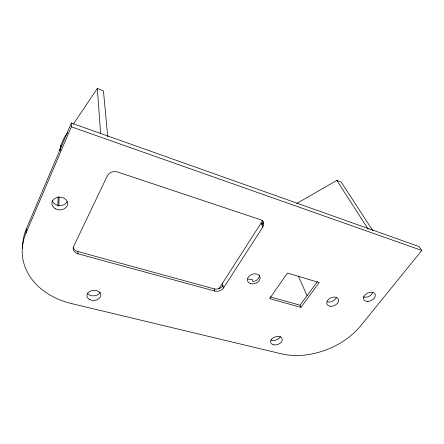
<?xml version="1.0" encoding="UTF-8"?>
<svg xmlns="http://www.w3.org/2000/svg" width="444" height="444" viewBox="0 0 444 444"><rect width="100%" height="100%" fill="white"/><g stroke="black" fill="none" stroke-linecap="round" stroke-linejoin="round"><path stroke-width="0.67" d="M25.98 233.144L71.329 126.806L71.351 123.055L418.947 246.514L421.8 250.444L360.744 325.73A62.132 42.319 -21.8 0 1 281.374 353.824L71.406 303.535A73.16 56.704 -4.1 0 1 25.98 233.144L26.435 228.71L71.351 123.055M58.802 206.094L59.108 197.119M60.745 148.784L60.861 145.332L63.814 138.367L67.66 132.634M57.859 205.65L58.181 196.686M59.851 150.472L60.861 145.332M218.92 288.822L262.609 220.662M222.205 286.841L222.916 285.742A6.593 4.856 -15.9 0 1 214.202 288.877L77.939 251.548A7.37 5.728 -2.4 0 1 73.254 247.219M263.092 223.249L262.004 224.942A7.004 5.45 -21.5 0 0 262.831 221.062M223.548 287.928L262.854 226.984A7.032 5.461 -21.5 0 0 260.384 219.663L117.582 172.011A7.82 6.599 -4 0 0 107.326 175.824L73.615 246.476A7.409 5.739 -2.5 0 0 77.961 253.785L214.796 291.075A6.621 4.862 -15.9 0 0 223.548 287.928L222.289 283.572M73.432 124.031L97.297 88.489L103.441 90.848L107.737 136.857M300.988 307.353L269.613 298.634L287.484 273.032L319.214 282.573L300.988 307.353L300.072 305.206L317.405 281.574M296.642 203.513L336.835 180.403L341.214 182.084L372.949 230.847M270.141 296.842L300.072 305.206M71.329 126.806L421.8 250.444M336.835 180.403L368.17 229.16M298.312 276.029L307.054 295.676M261.166 222.916L262.854 226.984M214.202 288.877L214.796 291.075M97.297 88.489L100.677 133.7M59.901 149.09L60.007 151.016M77.939 251.548L77.961 253.785M22.694 248.246A72.483 56.466 -4 0 1 26.435 228.71M372.799 292.38A6.199 4.151 -25.5 0 1 363.209 296.903M67.222 201.532A7.803 6.338 2.1 0 1 59.507 205.589A7.803 6.338 2.1 0 1 52.337 200.749M280.469 336.458A5.994 4.035 -18.7 0 1 270.718 339.921M100.111 292.391A6.904 5.1 -5 0 1 93.845 295.859A6.904 5.1 -5 0 1 87.407 293.079M247.78 278.743A6.538 4.806 -19 0 0 252.281 279.481L253.036 281.618A6.566 4.817 -19 0 0 259.401 275.735M336.252 297.724A6.21 4.251 -23.4 0 1 327.339 301.831M55.439 208.78A7.881 6.371 1.9 0 0 67.621 203.946A7.881 6.371 1.9 0 0 56.21 197.769A7.881 6.371 1.9 0 0 55.439 208.78M367.804 301.443A6.249 4.163 -25.4 0 0 375.163 294.378A6.249 4.163 -25.4 0 0 365.295 294.672A6.249 4.163 -25.4 0 0 367.804 301.443M273.399 344.777A6.038 4.04 -18.7 0 0 282.312 339.732A6.038 4.04 -18.7 0 0 273.632 337.529A6.038 4.04 -18.7 0 0 273.399 344.777M89.727 299.622A6.965 5.117 -5.1 0 0 100.794 295.66A6.965 5.117 -5.1 0 0 91.142 290.742A6.965 5.117 -5.1 0 0 89.727 299.622M330.708 306.277A6.26 4.257 -23.3 0 0 338.589 299.589A6.26 4.257 -23.3 0 0 328.804 299.112A6.26 4.257 -23.3 0 0 330.708 306.277M250.533 283.594A6.593 4.823 -19 0 0 260.19 277.872A6.593 4.823 -19 0 0 250.549 275.03A6.593 4.823 -19 0 0 250.533 283.594"/></g></svg>
